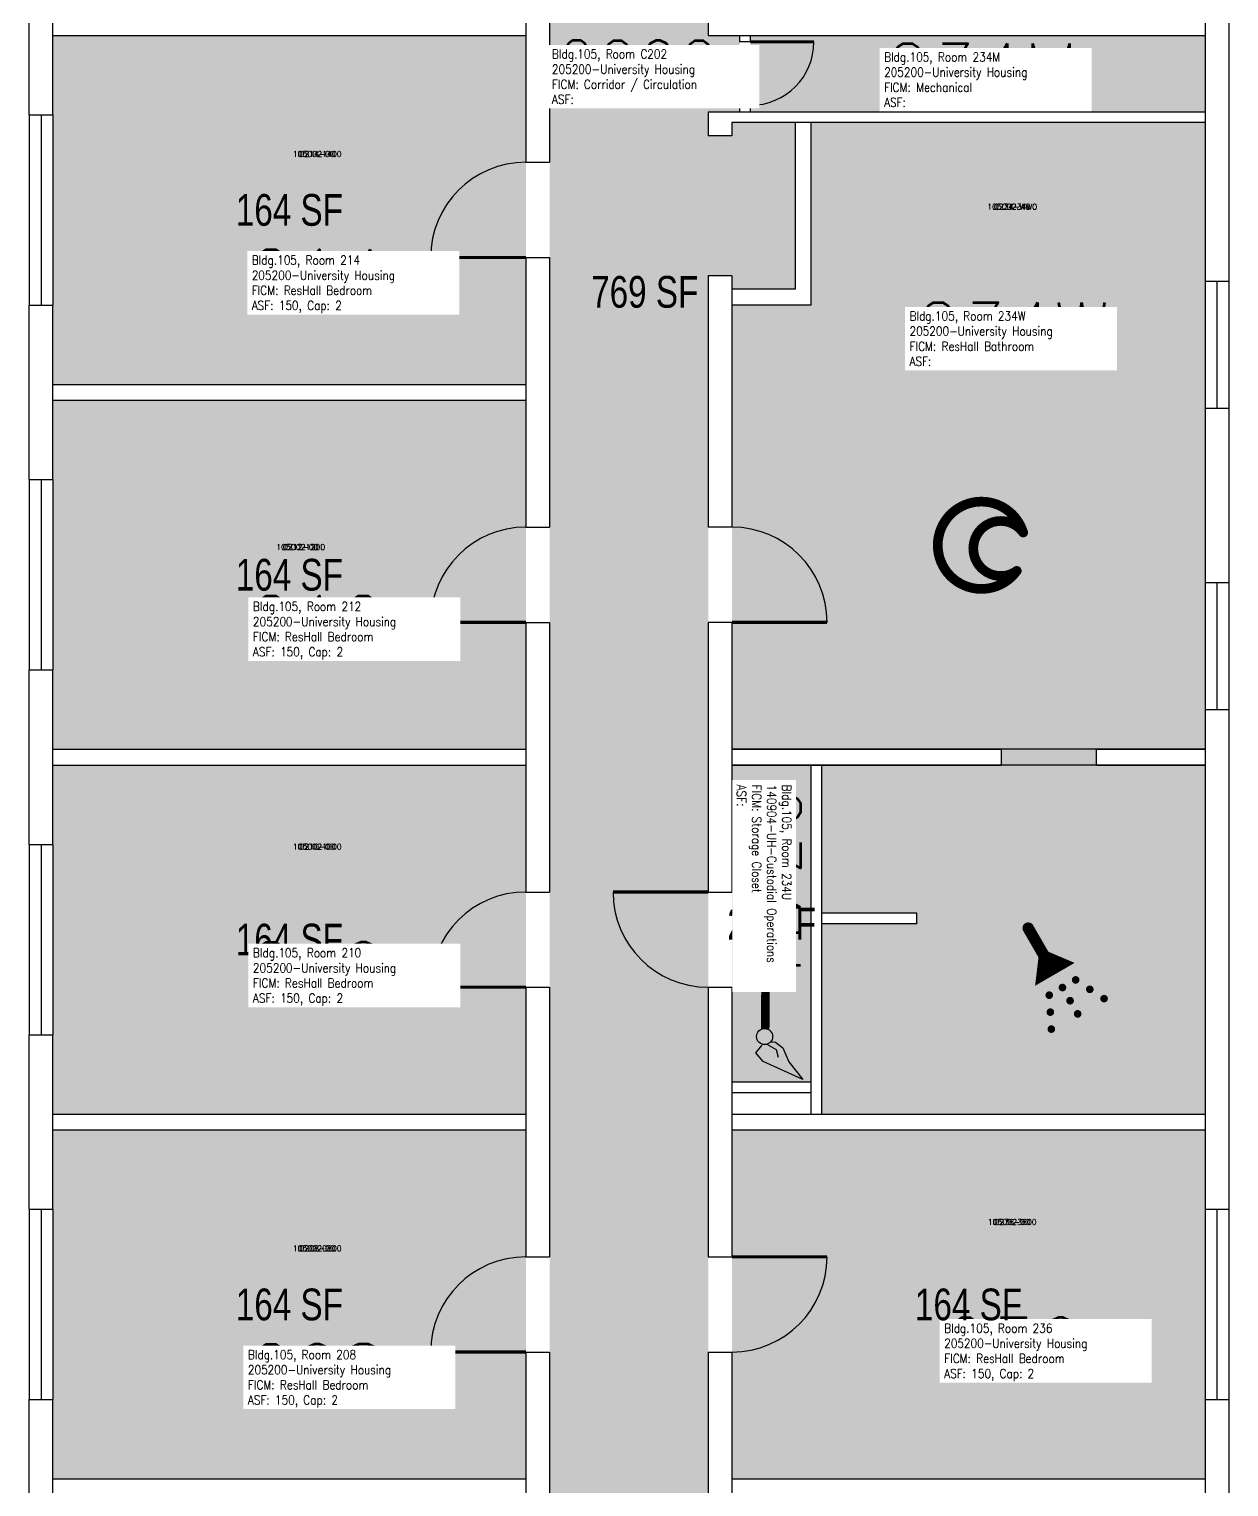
# Model space of a CAD drawing. Header units: inches. Extents: x -394 to 1224, y 0 to 3729.
# Drawn here: x 188 to 642, y 2365 to 2916 of the extents above; entities that cross this region are included whole.
import ezdxf
from ezdxf.enums import TextEntityAlignment as Align

# ---------------------------------------------------------------- set-up
doc = ezdxf.new("R2010")
doc.units = ezdxf.units.IN
doc.header["$LTSCALE"] = 0.25
doc.header["$MEASUREMENT"] = 0
doc.layers.get('0').update_dxf_attribs({"linetype": 'CONTINUOUS'})
for name, color, linetype in [('A-DOOR', 2, 'CONTINUOUS'), ('A-FLOR', 3, 'CONTINUOUS'), ('A-GLAZ', 1, 'CONTINUOUS'), ('A-GLAZ-SILL', 2, 'CONTINUOUS'), ('A-IDEN-ICON', 4, 'CONTINUOUS'), ('A-IDEN-RNUM', 7, 'CONTINUOUS'), ('A-IDEN-SNUM', 4, 'CONTINUOUS'), ('A-IDEN-VNUM', 4, 'CONTINUOUS'), ('A-WALL', 5, 'CONTINUOUS'), ('AREA-TEXT', 3, 'CONTINUOUS'), ('Rooms-Category-Color', 7, 'CONTINUOUS'), ('Rooms-College-Color', 7, 'CONTINUOUS'), ('Rooms-Department-Color', 7, 'CONTINUOUS'), ('Rooms-Division-Color', 7, 'CONTINUOUS'), ('Rooms-Information', 7, 'CONTINUOUS')]:
    doc.layers.add(name, color=color, linetype=linetype)
doc.styles.add('AREA', font='arial.ttf', dxfattribs={"width": 0.75, "height": 24})
doc.styles.add('ROOMSNUMBER', font='SIMPLEX.shx', dxfattribs={"height": 0.18})
doc.styles.add('ROOMVNUMBER', font='simplex.shx', dxfattribs={"width": 0.85})

# ---------------------------------------------------------------- blocks, each defined once
blk = doc.blocks.new('Cpshower')
at = {"color": 0, "linetype": 'ByBlock'}
blk.add_lwpolyline([(-0.015, 0.0396, 0, 0.06, 0), (0.005, 0.005, 0.06, 0.06, 0)], format="xyseb", dxfattribs=at)
for points, const_width in [([(-0.0319, 0.0624, 1), (-0.0281, 0.0689, 1)], 0.0075), ([(0.0302, -0.0036, 1), (0.0345, -0.0011, 1)], 0.005), ([(-0.0045, -0.0236, 1), (-0.0002, -0.0211, 1)], 0.005), ([(0.0128, -0.0136, 1), (0.0172, -0.0111, 1)], 0.005), ([(0.0488, -0.0159, 1), (0.0531, -0.0134, 1)], 0.005), ([(0.0228, -0.0309, 1), (0.0272, -0.0284, 1)], 0.005), ([(0.0675, -0.0282, 1), (0.0718, -0.0257, 1)], 0.005), ([(-0.0031, -0.0459, 1), (0.0012, -0.0434, 1)], 0.005), ([(0.0328, -0.0482, 1), (0.0372, -0.0457, 1)], 0.005), ([(-0.0018, -0.0682, 1), (0.0025, -0.0657, 1)], 0.005)]:
    blk.add_lwpolyline(points, format="xyb", close=True, dxfattribs=dict(at, const_width=const_width))
at = {"color": 0, "linetype": 'ByBlock', "const_width": 0.015}
blk.add_lwpolyline([(-0.01, 0.031), (-0.03, 0.0656)], dxfattribs=at)
blk = doc.blocks.new('Cpbath')
at = {"color": 0, "linetype": 'ByBlock', "const_width": 0.0127}
for points in [[(0.0571, 0.0168, 0.861492), (-0.0551, 0, 1)], [(0.0571, 0.0168, 0.729002), (-0.0084, -0.0042, 1)], [(-0.0551, 0, 0.726902), (0.0487, -0.0337, 1)], [(-0.0084, -0.0042, 0.609468), (0.0487, -0.0337, 1)]]:
    blk.add_lwpolyline(points, format="xyb", dxfattribs=at)
at = {"color": 0, "linetype": 'ByBlock', "const_width": 0.00637}
for points in [[(0.0544, 0.0152, 1), (0.0599, 0.0184, 1)], [(0.0459, -0.0353, 1), (0.0515, -0.0321, 1)]]:
    blk.add_lwpolyline(points, format="xyb", close=True, dxfattribs=at)
blk = doc.blocks.new('Cpcust')
at = {"color": 0, "linetype": 'ByBlock'}
for p, q in [((0.0171, -0.0639), (0.02, -0.0466)), ((0.0262, -0.0408), (0.0446, -0.0406)), ((0.0297, -0.0341), (0.0376, -0.0302)), ((0.0376, -0.0302), (0.0533, -0.0324)), ((0.0446, -0.0406), (0.0543, -0.0505)), ((0.0533, -0.0324), (0.0745, -0.0479)), ((0.0745, -0.0479), (0.1117, -0.0625)), ((0.0358, -0.0705), (0.0171, -0.0639)), ((0.1117, -0.0625), (0.0358, -0.0705))]:
    blk.add_line(p, q, dxfattribs=at)
at = {"color": 0, "linetype": 'ByBlock', "const_width": 0.0075}
blk.add_lwpolyline([(-0.0332, 0.0481, 1), (-0.0268, 0.0519, 1)], format="xyb", close=True, dxfattribs=at)
at = {"color": 0, "linetype": 'ByBlock', "const_width": 0.015}
blk.add_lwpolyline([(-0.03, 0.05), (0.01, -0.0193)], dxfattribs=at)
at = {"color": 0, "linetype": 'ByBlock'}
blk.add_circle((0.0158, -0.0313), 0.0141, dxfattribs=at)

msp = doc.modelspace()

# ---------------------------------------------------------------- hatches: boundary and pattern name
at = {"layer": 'Rooms-Category-Color', "true_color": 0xadadad}
for points in [[(444.97, 1914), (444.96, 1943), (444.96, 2823), (453.96, 2823), (453.96, 2818), (477.96, 2818), (477.96, 2881), (453.96, 2881), (453.96, 2876), (444.96, 2876), (444.96, 2885), (456.96, 2885), (456.96, 2914), (444.96, 2914), (445, 3720), (385, 3720), (384.96, 1914), (444.96, 1914)], [(633, 2914), (460.96, 2914), (460.96, 2885), (633, 2885)]]:
    msp.add_hatch(color=253, dxfattribs=at).paths.add_polyline_path(points)
at = {"layer": 'Rooms-Category-Color', "true_color": 0x728ef3}
for points in [[(375.96, 2914), (197, 2914), (197, 2884), (197, 2812), (197, 2782), (375.96, 2782)], [(555.96, 2638), (487.96, 2638), (487.96, 2582), (523.96, 2582), (523.96, 2578), (487.96, 2578), (487.96, 2506), (633, 2506), (633, 2638), (591.96, 2638), (591.96, 2644), (633, 2644), (633, 2659), (633, 2707.01), (633, 2773), (633, 2821.01), (633, 2881), (483.96, 2881), (483.96, 2812), (453.96, 2812), (453.96, 2644), (555.96, 2644)], [(375.96, 2776), (197, 2776), (197, 2746), (197, 2674), (197, 2644), (375.96, 2644)], [(375.96, 2638), (197, 2638), (197, 2608), (197, 2536), (197, 2506), (375.96, 2506)], [(483.96, 2638), (453.96, 2638), (453.96, 2518.04), (483.96, 2518.04)], [(375.96, 2500), (197, 2500), (197, 2470), (197, 2398), (197, 2368), (375.96, 2368)], [(453.96, 2455), (453.96, 2368), (633, 2368), (633, 2398), (633, 2470), (633, 2500), (453.96, 2500)]]:
    msp.add_hatch(color=171, dxfattribs=at).paths.add_polyline_path(points)
at = {"layer": 'Rooms-College-Color', "true_color": 0xadadad}
for points in [[(444.97, 1914), (444.96, 1943), (444.96, 2823), (453.96, 2823), (453.96, 2818), (477.96, 2818), (477.96, 2881), (453.96, 2881), (453.96, 2876), (444.96, 2876), (444.96, 2885), (456.96, 2885), (456.96, 2914), (444.96, 2914), (445, 3720), (385, 3720), (384.96, 1914), (444.96, 1914)], [(375.96, 2914), (197, 2914), (197, 2884), (197, 2812), (197, 2782), (375.96, 2782)], [(633, 2914), (460.96, 2914), (460.96, 2885), (633, 2885)], [(555.96, 2638), (487.96, 2638), (487.96, 2582), (523.96, 2582), (523.96, 2578), (487.96, 2578), (487.96, 2506), (633, 2506), (633, 2638), (591.96, 2638), (591.96, 2644), (633, 2644), (633, 2659), (633, 2707.01), (633, 2773), (633, 2821.01), (633, 2881), (483.96, 2881), (483.96, 2812), (453.96, 2812), (453.96, 2644), (555.96, 2644)], [(375.96, 2776), (197, 2776), (197, 2746), (197, 2674), (197, 2644), (375.96, 2644)], [(375.96, 2638), (197, 2638), (197, 2608), (197, 2536), (197, 2506), (375.96, 2506)], [(483.96, 2638), (453.96, 2638), (453.96, 2518.04), (483.96, 2518.04)], [(375.96, 2500), (197, 2500), (197, 2470), (197, 2398), (197, 2368), (375.96, 2368)], [(453.96, 2455), (453.96, 2368), (633, 2368), (633, 2398), (633, 2470), (633, 2500), (453.96, 2500)]]:
    msp.add_hatch(color=253, dxfattribs=at).paths.add_polyline_path(points)
at = {"layer": 'Rooms-Department-Color', "true_color": 0xacacac}
for points in [[(444.97, 1914), (444.96, 1943), (444.96, 2823), (453.96, 2823), (453.96, 2818), (477.96, 2818), (477.96, 2881), (453.96, 2881), (453.96, 2876), (444.96, 2876), (444.96, 2885), (456.96, 2885), (456.96, 2914), (444.96, 2914), (445, 3720), (385, 3720), (384.96, 1914), (444.96, 1914)], [(633, 2914), (460.96, 2914), (460.96, 2885), (633, 2885)]]:
    msp.add_hatch(color=253, dxfattribs=at).paths.add_polyline_path(points)
at = {"layer": 'Rooms-Department-Color', "true_color": 0x604aed}
for points in [[(375.96, 2914), (197, 2914), (197, 2884), (197, 2812), (197, 2782), (375.96, 2782)], [(555.96, 2638), (487.96, 2638), (487.96, 2582), (523.96, 2582), (523.96, 2578), (487.96, 2578), (487.96, 2506), (633, 2506), (633, 2638), (591.96, 2638), (591.96, 2644), (633, 2644), (633, 2659), (633, 2707.01), (633, 2773), (633, 2821.01), (633, 2881), (483.96, 2881), (483.96, 2812), (453.96, 2812), (453.96, 2644), (555.96, 2644)], [(375.96, 2776), (197, 2776), (197, 2746), (197, 2674), (197, 2644), (375.96, 2644)], [(375.96, 2638), (197, 2638), (197, 2608), (197, 2536), (197, 2506), (375.96, 2506)], [(483.96, 2638), (453.96, 2638), (453.96, 2518.04), (483.96, 2518.04)], [(375.96, 2500), (197, 2500), (197, 2470), (197, 2398), (197, 2368), (375.96, 2368)], [(453.96, 2455), (453.96, 2368), (633, 2368), (633, 2398), (633, 2470), (633, 2500), (453.96, 2500)]]:
    msp.add_hatch(color=173, dxfattribs=at).paths.add_polyline_path(points)
at = {"layer": 'Rooms-Division-Color', "true_color": 0xadadad}
for points in [[(444.97, 1914), (444.96, 1943), (444.96, 2823), (453.96, 2823), (453.96, 2818), (477.96, 2818), (477.96, 2881), (453.96, 2881), (453.96, 2876), (444.96, 2876), (444.96, 2885), (456.96, 2885), (456.96, 2914), (444.96, 2914), (445, 3720), (385, 3720), (384.96, 1914), (444.96, 1914)], [(633, 2914), (460.96, 2914), (460.96, 2885), (633, 2885)]]:
    msp.add_hatch(color=253, dxfattribs=at).paths.add_polyline_path(points)
at = {"layer": 'Rooms-Division-Color', "true_color": 0x604aed}
for points in [[(375.96, 2914), (197, 2914), (197, 2884), (197, 2812), (197, 2782), (375.96, 2782)], [(555.96, 2638), (487.96, 2638), (487.96, 2582), (523.96, 2582), (523.96, 2578), (487.96, 2578), (487.96, 2506), (633, 2506), (633, 2638), (591.96, 2638), (591.96, 2644), (633, 2644), (633, 2659), (633, 2707.01), (633, 2773), (633, 2821.01), (633, 2881), (483.96, 2881), (483.96, 2812), (453.96, 2812), (453.96, 2644), (555.96, 2644)], [(375.96, 2776), (197, 2776), (197, 2746), (197, 2674), (197, 2644), (375.96, 2644)], [(375.96, 2638), (197, 2638), (197, 2608), (197, 2536), (197, 2506), (375.96, 2506)], [(483.96, 2638), (453.96, 2638), (453.96, 2518.04), (483.96, 2518.04)], [(375.96, 2500), (197, 2500), (197, 2470), (197, 2398), (197, 2368), (375.96, 2368)], [(453.96, 2455), (453.96, 2368), (633, 2368), (633, 2398), (633, 2470), (633, 2500), (453.96, 2500)]]:
    msp.add_hatch(color=173, dxfattribs=at).paths.add_polyline_path(points)

# ---------------------------------------------------------------- linework, layer by layer
at = {"layer": 'A-DOOR', "const_width": 1.2, "elevation": 12}
for points in [[(460.96, 2911.56), (484.96, 2911.56)], [(375.96, 2830), (339.96, 2830)], [(375.96, 2692), (339.96, 2692)], [(453.96, 2692), (489.96, 2692)], [(444.96, 2590), (408.96, 2590)], [(375.96, 2554), (339.96, 2554)], [(375.96, 2416), (339.96, 2416)]]:
    msp.add_lwpolyline(points, dxfattribs=at)
at = {"layer": 'A-DOOR', "const_width": 1.2}
msp.add_lwpolyline([(453.96, 2452), (489.96, 2452)], dxfattribs=at)
at = {"layer": 'A-DOOR'}
for centre, radius, start, end in [((460.96, 2911.56, 12), 24, 270, 360), ((375.96, 2830, 12), 36, 90, 180), ((375.96, 2692, 12), 36, 90, 180), ((453.96, 2692, 12), 36, 0, 90), ((375.96, 2554, 12), 36, 90, 180), ((444.96, 2590, 12), 36, 180, 270), ((375.96, 2416, 12), 36, 90, 180), ((453.96, 2452), 36, 270, 360)]:
    msp.add_arc(centre, radius, start, end, dxfattribs=at)
at = {"layer": 'A-FLOR'}
for p, q in [((591.96, 2644, 12), (555.96, 2644, 12)), ((591.96, 2638, 12), (555.96, 2638, 12))]:
    msp.add_line(p, q, dxfattribs=at)
at = {"layer": 'A-GLAZ'}
for p, q in [((192.5, 2883.99, 12), (192.5, 2811.99, 12)), ((637.5, 2821.01, 12), (637.5, 2773, 12)), ((192.5, 2745.99, 12), (192.5, 2673.99, 12)), ((637.5, 2707.01, 12), (637.5, 2659, 12)), ((192.5, 2607.99, 12), (192.5, 2535.99, 12)), ((192.5, 2469.99, 12), (192.5, 2397.99, 12)), ((637.5, 2469.99, 12), (637.5, 2397.99, 12))]:
    msp.add_line(p, q, dxfattribs=at)
at = {"layer": 'A-GLAZ-SILL'}
for p, q in [((188, 2884, 12), (188, 2812, 12)), ((197, 2884, 12), (197, 2812, 12)), ((633, 2821.01, 12), (633, 2773, 12)), ((642, 2821.01, 12), (642, 2773, 12)), ((188, 2746, 12), (188, 2674, 12)), ((197, 2746, 12), (197, 2674, 12)), ((633, 2707.01, 12), (633, 2659, 12)), ((642, 2707.01, 12), (642, 2659, 12)), ((188, 2608, 12), (188, 2536, 12)), ((197, 2608, 12), (197, 2536, 12)), ((188, 2470, 12), (188, 2398, 12)), ((197, 2470, 12), (197, 2398, 12)), ((633, 2470, 12), (633, 2398, 12)), ((642, 2470, 12), (642, 2398, 12))]:
    msp.add_line(p, q, dxfattribs=at)
at = {"layer": 'A-WALL'}
for p, q in [((375.96, 2968, 12), (375.96, 2866, 12)), ((384.96, 2968, 12), (384.96, 2866, 12)), ((444.96, 2968, 12), (444.96, 2914, 12)), ((188, 2884, 12), (188, 2950, 12)), ((197, 2884, 12), (197, 2950, 12)), ((633, 2950, 12), (633, 2821.01, 12)), ((642, 2950, 12), (642, 2821.01, 12)), ((197, 2914, 12), (375.96, 2914, 12)), ((444.96, 2914, 12), (633, 2914, 12)), ((456.96, 2911.56, 12), (456.96, 2914, 12)), ((460.96, 2911.56, 12), (456.96, 2911.56, 12)), ((460.96, 2911.56, 12), (460.96, 2914, 12)), ((188, 2884, 12), (197, 2884, 12)), ((633, 2885, 12), (444.96, 2885, 12)), ((444.96, 2885, 12), (444.96, 2876, 12)), ((456.96, 2885, 12), (456.96, 2887.56, 12)), ((460.96, 2887.56, 12), (456.96, 2887.56, 12)), ((460.96, 2885, 12), (460.96, 2887.56, 12)), ((633, 2881, 12), (453.96, 2881, 12)), ((453.96, 2881, 12), (453.96, 2876, 12)), ((477.96, 2818, 12), (477.96, 2881, 12)), ((483.96, 2812, 12), (483.96, 2881, 12)), ((453.96, 2876, 12), (444.96, 2876, 12)), ((375.96, 2866, 12), (384.96, 2866, 12)), ((375.96, 2830, 12), (384.96, 2830, 12)), ((375.96, 2830, 12), (375.96, 2728, 12)), ((384.96, 2830, 12), (384.96, 2728, 12)), ((453.96, 2823, 12), (444.96, 2823, 12)), ((444.96, 2823, 12), (444.96, 2728, 12)), ((453.96, 2823, 12), (453.96, 2728, 12)), ((477.96, 2818, 12), (453.96, 2818, 12)), ((633, 2821.01, 12), (642, 2821.01, 12)), ((188, 2812, 12), (197, 2812, 12)), ((188, 2746, 12), (188, 2812, 12)), ((197, 2746, 12), (197, 2812, 12)), ((483.96, 2812, 12), (453.96, 2812, 12)), ((197, 2782, 12), (375.96, 2782, 12)), ((197, 2776, 12), (375.96, 2776, 12)), ((633, 2773, 12), (633, 2707.01, 12)), ((633, 2773, 12), (642, 2773, 12)), ((642, 2773, 12), (642, 2707.01, 12)), ((188, 2746, 12), (197, 2746, 12)), ((375.96, 2728, 12), (384.96, 2728, 12)), ((453.96, 2728, 12), (444.96, 2728, 12)), ((633, 2707.01, 12), (642, 2707.01, 12)), ((375.96, 2692, 12), (384.96, 2692, 12)), ((375.96, 2692, 12), (375.96, 2590, 12)), ((384.96, 2692, 12), (384.96, 2590, 12)), ((453.96, 2692, 12), (444.96, 2692, 12)), ((444.96, 2692, 12), (444.96, 2590, 12)), ((453.96, 2692, 12), (453.96, 2590, 12)), ((188, 2674, 12), (197, 2674, 12)), ((188, 2608, 12), (188, 2674, 12)), ((197, 2608, 12), (197, 2674, 12)), ((633, 2659, 12), (633, 2470, 12)), ((633, 2659, 12), (642, 2659, 12)), ((642, 2659, 12), (642, 2470, 12)), ((197, 2644, 12), (375.96, 2644, 12)), ((453.96, 2644, 12), (555.96, 2644, 12)), ((555.96, 2644, 12), (453.96, 2644, 12)), ((555.96, 2638, 12), (555.96, 2644, 12)), ((591.96, 2638, 12), (591.96, 2644, 12)), ((633, 2644, 12), (591.96, 2644, 12)), ((591.96, 2644, 12), (633, 2644, 12)), ((197, 2638, 12), (375.96, 2638, 12)), ((453.96, 2638, 12), (555.96, 2638, 12)), ((555.96, 2638, 12), (453.96, 2638, 12)), ((483.96, 2506, 12), (483.96, 2638, 12)), ((487.96, 2506, 12), (487.96, 2638, 12)), ((633, 2638, 12), (591.96, 2638, 12)), ((591.96, 2638, 12), (633, 2638, 12)), ((188, 2608, 12), (197, 2608, 12)), ((375.96, 2590, 12), (384.96, 2590, 12)), ((444.96, 2590, 12), (453.96, 2590, 12)), ((523.96, 2582, 12), (487.96, 2582, 12)), ((523.96, 2578, 12), (523.96, 2582, 12)), ((523.96, 2578, 12), (487.96, 2578, 12)), ((375.96, 2554, 12), (384.96, 2554, 12)), ((375.96, 2554, 12), (375.96, 2452, 12)), ((384.96, 2554, 12), (384.96, 2452, 12)), ((444.96, 2554, 12), (453.96, 2554, 12)), ((444.96, 2554), (444.96, 2452)), ((453.96, 2554), (453.96, 2452)), ((188, 2536, 12), (197, 2536, 12)), ((188, 2470, 12), (188, 2536, 12)), ((197, 2470, 12), (197, 2536, 12)), ((483.96, 2518.04, 12), (453.96, 2518.04, 12)), ((483.96, 2514.04, 12), (453.96, 2514.04, 12)), ((197, 2506, 12), (375.96, 2506, 12)), ((453.96, 2506, 12), (633, 2506, 12)), ((197, 2500, 12), (375.96, 2500, 12)), ((453.96, 2500, 12), (633, 2500, 12)), ((188, 2470, 12), (197, 2470, 12)), ((633, 2470, 12), (642, 2470, 12)), ((375.96, 2452, 12), (384.96, 2452, 12)), ((444.96, 2452), (453.96, 2452)), ((375.96, 2416, 12), (384.96, 2416, 12)), ((375.96, 2416, 12), (375.96, 2314, 12)), ((384.96, 2416, 12), (384.96, 2314, 12)), ((444.96, 2416), (453.96, 2416)), ((444.96, 2416), (444.96, 2314)), ((453.96, 2416), (453.96, 2314)), ((188, 2398, 12), (197, 2398, 12)), ((188, 2332, 12), (188, 2398, 12)), ((197, 2332, 12), (197, 2398, 12)), ((633, 2398, 12), (642, 2398, 12)), ((633, 2398, 12), (633, 2332, 12)), ((642, 2398, 12), (642, 2332, 12)), ((197, 2368, 12), (375.96, 2368, 12)), ((453.96, 2368, 12), (633, 2368, 12))]:
    msp.add_line(p, q, dxfattribs=at)

# ---------------------------------------------------------------- block references
at = {"layer": 'A-IDEN-ICON'}
for name, p, xscale, yscale, zscale, rotation in [('Cpbath', (547.71, 2721.15, 12), 288, 288, 12, 1.150767091149253e-09), ('Cpshower', (574.71, 2557.42, 12), 288, 288, 12, 1.150767091149253e-09), ('Cpcust', (466.79, 2542.88, 12), 215.9999999956312, 215.9999999956312, 215.9999999956312, 329.596126571282)]:
    msp.add_blockref(name, p, dxfattribs=dict(at, xscale=xscale, yscale=yscale, zscale=zscale, rotation=rotation))

# ---------------------------------------------------------------- texts
at = {"layer": 'A-IDEN-RNUM', "style": 'ROOMSNUMBER'}
for s, p in [('0234-M0', (548.45, 2903.67)), ('0214-00', (297, 2869.17, 12)), ('0234-W0', (560, 2849.17, 12)), ('0212-00', (290.77, 2720.46, 12)), ('0210-00', (297, 2607.17, 12)), ('0236-00', (560, 2465.17, 12)), ('0208-00', (297, 2455.17, 12))]:
    msp.add_text(s, height=2.16, dxfattribs=at).set_placement(p, align=Align.MIDDLE)
msp.add_text('0234-U0', height=2.16, rotation=270, dxfattribs=at).set_placement((462.62, 2587.81, 12), align=Align.MIDDLE)
at = {"layer": 'A-IDEN-SNUM', "style": 'ROOMSNUMBER'}
for s, p in [('10500234M0', (548.45, 2903.67)), ('1050021400', (297, 2869.17, 12)), ('10500234W0', (560, 2849.17, 12)), ('1050021200', (290.77, 2720.46, 12)), ('1050021000', (297, 2607.17, 12)), ('1050023600', (560, 2465.17, 12)), ('1050020800', (297, 2455.17, 12))]:
    msp.add_text(s, height=2.16, dxfattribs=at).set_placement(p, align=Align.MIDDLE)
msp.add_text('10500234U0', height=2.16, rotation=270, dxfattribs=at).set_placement((462.62, 2587.81, 12), align=Align.MIDDLE)
at = {"layer": 'A-IDEN-VNUM', "style": 'ROOMVNUMBER'}
for s, width, p in [('C202', 0.75, (417.98, 2900.08)), ('234M', 0.85, (548.45, 2898.96)), ('214', 0.85, (297, 2821, 12)), ('234W', 0.85, (560, 2801, 12)), ('212', 0.85, (297, 2690, 12)), ('210', 0.85, (297, 2559, 12)), ('236', 0.85, (560, 2417, 12)), ('208', 0.85, (297, 2407, 12))]:
    msp.add_text(s, height=24, dxfattribs=dict(at, width=width)).set_placement(p, align=Align.MIDDLE)
at = {"layer": 'A-IDEN-VNUM', "style": 'ROOMVNUMBER', "width": 0.85}
msp.add_text('234U', height=24, rotation=270, dxfattribs=at).set_placement((467.85, 2594.69, 12), align=Align.MIDDLE)
at = {"layer": 'AREA-TEXT', "style": 'AREA', "width": 0.75}
for s, p in [('35 SF', (546.98, 2899.5)), ('164 SF', (286.48, 2848)), ('769 SF', (420.96, 2817)), ('164 SF', (286.48, 2710)), ('25 SF', (468.96, 2578.02)), ('164 SF', (286.48, 2572)), ('164 SF', (286.48, 2434)), ('164 SF', (543.48, 2434))]:
    msp.add_text(s, height=12, dxfattribs=at).set_placement(p, align=Align.MIDDLE_CENTER)

# ---------------------------------------------------------------- next in the draw order: texts
at = {"layer": 'Rooms-Information', "char_height": 3.4286, "width": 76.8, "attachment_point": 7, "style": 'ROOMVNUMBER', "bg_fill": 3, "box_fill_scale": 1.5, "bg_fill_color": 256, "bg_fill_true_color": 13158600, "bg_fill_transparency": 0}
for s, insert in [('Bldg.105, Room C202^M^J205200-University Housing^M^JFICM: Corridor / Circulation^M^JASF: ', (385.84, 2888.08)), ('Bldg.105, Room 234M^M^J205200-University Housing^M^JFICM: Mechanical^M^JASF: ', (511.53, 2886.96)), ('Bldg.105, Room 214^M^J205200-University Housing^M^JFICM: ResHall Bedroom^M^JASF: 150, Cap: 2', (272.23, 2809, 12)), ('Bldg.105, Room 234W^M^J205200-University Housing^M^JFICM: ResHall Bathroom^M^JASF: ', (521.14, 2789, 12)), ('Bldg.105, Room 212^M^J205200-University Housing^M^JFICM: ResHall Bedroom^M^JASF: 150, Cap: 2', (272.71, 2678, 12)), ('Bldg.105, Room 210^M^J205200-University Housing^M^JFICM: ResHall Bedroom^M^JASF: 150, Cap: 2', (272.71, 2547, 12)), ('Bldg.105, Room 236^M^J205200-University Housing^M^JFICM: ResHall Bedroom^M^JASF: 150, Cap: 2', (534.26, 2405, 12)), ('Bldg.105, Room 208^M^J205200-University Housing^M^JFICM: ResHall Bedroom^M^JASF: 150, Cap: 2', (270.77, 2395, 12))]:
    msp.add_mtext(s, dxfattribs=dict(at, insert=insert))
at = {"layer": 'Rooms-Information', "insert": (455.85, 2630.63, 12), "char_height": 3.4286, "width": 76.8, "attachment_point": 7, "rotation": 270, "style": 'ROOMVNUMBER', "bg_fill": 3, "box_fill_scale": 1.5, "bg_fill_color": 256, "bg_fill_true_color": 13158600, "bg_fill_transparency": 0}
msp.add_mtext('Bldg.105, Room 234U^M^J140904-UH-Custodial Operations^M^JFICM: Storage Closet^M^JASF: ', dxfattribs=at)

doc.saveas('drawing.dxf')
